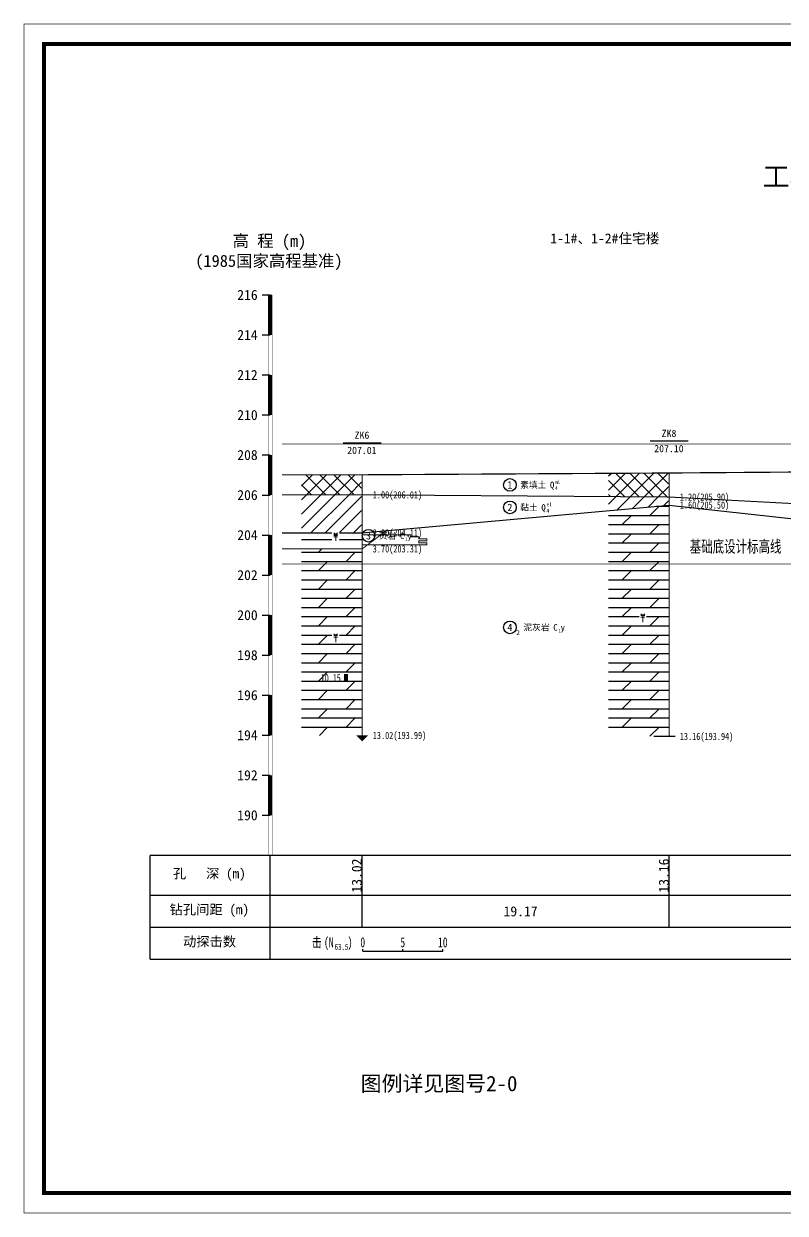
# Model space of a CAD drawing. Header units: millimetres. Extents: x -255 to 9196, y 129 to 426.
# Drawn here: x 2755.4 to 2945.6, y 129.3 to 426.4 of the extents above; entities that cross this region are included whole.
import ezdxf
from ezdxf.enums import TextEntityAlignment as Align

# ---------------------------------------------------------------- set-up
doc = ezdxf.new("R2010")
doc.units = ezdxf.units.MM
doc.linetypes.add('sx', pattern=[10, 5, 0, 5, 0])
for name, color, linetype in [('GiCAD_PouMian', 7, 'Continuous'), ('GICAD_QUYANG', 7, 'Continuous'), ('地质-原位曲线', 7, 'Continuous'), ('地质-图框', 7, 'Continuous'), ('地质-地层符号', 3, 'Continuous'), ('地质-地层线', 7, 'Continuous'), ('地质-地面线', 7, 'Continuous'), ('地质-填充花纹', 4, 'Continuous'), ('地质-文字', 7, 'Continuous'), ('地质-标注栏', 7, 'Continuous'), ('地质-水位线', 5, 'Continuous'), ('地质-钻孔', 7, 'Continuous')]:
    doc.layers.add(name, color=color, linetype=linetype)
doc.layers.add('不打印', color=7, linetype='Continuous', plot=False)
doc.styles.add('BG_ST', font='', dxfattribs={"width": 0.7})
doc.styles.add('LZ_FONTS_FS', font='simfang.ttf', dxfattribs={"width": 0.7})
doc.styles.add('LZ_PMT_LINE', font='', dxfattribs={"height": 2})
doc.styles.get("Standard").update_dxf_attribs({"font": 'simfang.ttf', "height": 2.5})
doc.styles.add('地层编号', font='', dxfattribs={"width": 0.7, "height": 1.85})
doc.styles.add('层底标注', font='', dxfattribs={"width": 0.7, "height": 1.8})
doc.styles.add('岩土名称', font='simfang.ttf', dxfattribs={"width": 0.7, "height": 1.55})
doc.styles.add('时代', font='', dxfattribs={"width": 0.7, "height": 1.6})
doc.styles.add('标注栏数据', font='simfang.ttf', dxfattribs={"width": 0.7, "height": 2.5})
doc.styles.add('标注栏项目', font='simfang.ttf', dxfattribs={"width": 0.7, "height": 3})
doc.styles.add('标题', font='simfang.ttf', dxfattribs={"width": 0.7, "height": 8})
doc.styles.add('钻孔标注', font='', dxfattribs={"width": 0.7, "height": 1.8})
doc.styles.add('高程系统', font='simfang.ttf', dxfattribs={"width": 0.7, "height": 3})
doc.styles.get('BG_ST').set_extended_font_data('SimSun')
doc.styles.get('LZ_PMT_LINE').set_extended_font_data('SimSun')
doc.styles.get('地层编号').set_extended_font_data('FangSong_GB2312')
doc.styles.get('层底标注').set_extended_font_data('FangSong_GB2312')
doc.styles.get('时代').set_extended_font_data('FangSong_GB2312')
doc.styles.get('钻孔标注').set_extended_font_data('FangSong_GB2312')
doc.linetypes.add('bzhjcx', pattern='A,0.001,[2,XX1.shx,S=1,R=0,X=1,Y=0],-2', length=2.001)
doc.linetypes.add('swx', pattern='A,7,-1.5,["●",LZ_PMT_LINE,S=0.05,R=0,X=0,Y=0],-1.5', length=10)
pattern_1 = [(0, (0, 0), (0, 2.3), []), (45, (0, 0), (4e-16, 4.5999997), [3.252691, -6.505382])]
pattern_2 = [(45, (0, 0), (-1.767767, 1.767767), [])]
pattern_3 = [(45, (0, 0), (-1.767767, 1.767767), []), (135, (0, 0), (-1.767767, -1.767767), [])]

# ---------------------------------------------------------------- blocks, each defined once
blk = doc.blocks.new('WipeoutBlock')
blk.add_wipeout([(0, 0), (0, 1), (1, 1), (1, 0)])
blk = doc.blocks.new('FHzhong.dwg')
at = {"color": 1, "lineweight": 0}
for p, q in [((1.06, 1.62), (0.57, 2.04)), ((0.57, 1.62), (1.53, 1.62)), ((0.57, 1.25), (1.53, 1.25)), ((1.05, 0), (1.05, 1.62)), ((1.06, 1.62), (1.53, 2.04))]:
    blk.add_line(p, q, dxfattribs=at)
blk = doc.blocks.new('FHqiang.dwg')
at = {"color": 1, "lineweight": 0}
for p, q in [((1.06, 1.62), (0.57, 2.04)), ((0.57, 1.62), (1.53, 1.62)), ((0.57, 1.32), (1.53, 1.32)), ((0.57, 1.02), (1.53, 1.02)), ((1.05, 0), (1.05, 1.62)), ((1.06, 1.62), (1.53, 2.04))]:
    blk.add_line(p, q, dxfattribs=at)
blk = doc.blocks.new('gkqy_yan.dwg不标1', base_point=(0, -1))
at = {"color": 1}
blk.add_solid([(-0.5, -2), (-0.5, 0), (0.5, -2), (0.5, 0)], dxfattribs=at)
blk = doc.blocks.new('zxdt')
blk.add_lwpolyline([(0, 0, 3, 0, 0), (0, -1.5, 0, 0, 0)], format="xyseb")

msp = doc.modelspace()

# ---------------------------------------------------------------- hatches: boundary and pattern name
at = {"layer": '地质-填充花纹', "linetype": 'Continuous'}
h = msp.add_hatch(dxfattribs=at)
h.set_pattern_fill('GKSTT', scale=0.5, style=0, pattern_type=2)
h.set_pattern_definition(pattern_3)
h.paths.add_polyline_path([(2839.77, 308.74), (2824.77, 308.74), (2824.77, 313.74), (2839.77, 313.74)])
h = msp.add_hatch(dxfattribs=at)
h.set_pattern_fill('GKSTT', scale=0.5, style=0, pattern_type=2)
h.set_pattern_definition(pattern_3)
h.paths.add_polyline_path([(2916.46, 308.19), (2901.46, 308.3), (2901.46, 314.1), (2916.46, 314.19)])
h = msp.add_hatch(dxfattribs=at)
h.set_pattern_fill('GKNXT', scale=0.5, style=0, pattern_type=2)
h.set_pattern_definition(pattern_2)
h.paths.add_polyline_path([(2839.77, 299.24), (2824.77, 299.24), (2824.77, 308.74), (2839.77, 308.74)])
h = msp.add_hatch(dxfattribs=at)
h.set_pattern_fill('GKNXT', scale=0.5, style=0, pattern_type=2)
h.set_pattern_definition(pattern_2)
h.paths.add_polyline_path([(2916.46, 308.19), (2916.46, 306.18), (2901.46, 304.82), (2901.46, 308.3)])
h = msp.add_hatch(dxfattribs=at)
h.set_pattern_fill('GKNHY1', scale=0.5, style=0, pattern_type=2)
h.set_pattern_definition(pattern_1)
h.paths.add_polyline_path([(2916.46, 248.39), (2901.46, 248.44), (2901.46, 304.82), (2916.46, 306.18)])
h = msp.add_hatch(dxfattribs=at)
h.set_pattern_fill('GKYY', scale=0.5, style=0, pattern_type=2)
h.set_pattern_definition([(0, (0, 0), (0, 2.4), [])])
h.paths.add_polyline_path([(2839.77, 295.24), (2824.77, 295.24), (2824.77, 299.24), (2839.77, 299.24)])
h = msp.add_hatch(dxfattribs=at)
h.set_pattern_fill('GKNHY1', scale=0.5, style=0, pattern_type=2)
h.set_pattern_definition(pattern_1)
h.paths.add_polyline_path([(2839.77, 248.64), (2824.77, 248.64), (2824.77, 295.24), (2839.77, 295.24)])

# ---------------------------------------------------------------- linework, layer by layer
at = {"color": 6, "linetype": 'swx', "const_width": 0.2, "flags": 128}
msp.add_lwpolyline([(2819.93, 291.44), (3134.06, 291.44)], dxfattribs=at)
at = {"layer": '地质-原位曲线', "color": 7, "linetype": 'Continuous'}
for p, q in [((2840.07, 194.69), (2840.07, 195.19)), ((2840.07, 194.69), (2860.07, 194.69)), ((2850.07, 194.69), (2850.07, 195.19)), ((2860.07, 194.69), (2860.07, 195.19))]:
    msp.add_line(p, q, dxfattribs=at)
at = {"layer": '地质-原位曲线', "color": 3, "linetype": 'Continuous', "const_width": 0.2, "flags": 128}
msp.add_lwpolyline([(2840.07, 298.74), (2852.07, 298.74), (2852.07, 298.24), (2854.07, 298.24), (2854.07, 297.74), (2856.07, 297.74), (2856.07, 297.24), (2854.07, 297.24), (2854.07, 296.74), (2856.07, 296.74), (2856.07, 296.24), (2840.07, 296.24)], dxfattribs=at)
at = {"layer": '地质-地层符号', "color": 7, "linetype": 'Continuous'}
for centre in [(2876.83, 311.22), (2876.83, 305.59), (2841.51, 298.51), (2876.83, 275.62)]:
    msp.add_ellipse(centre, major_axis=(0, 1.57), ratio=1, dxfattribs=at)
at = {"layer": '地质-地层线', "color": 4, "linetype": 'bzhjcx', "flags": 128}
msp.add_lwpolyline([(2819.92, 299.24), (2839.92, 299.24), (2916.61, 306.19), (2982.64, 298.94), (3045.43, 310.39), (3114.06, 327.79), (3134.06, 327.79)], dxfattribs=at)
at = {"layer": '地质-地层线', "color": 4, "const_width": 0.25, "flags": 128}
for points in [[(2819.92, 308.74), (2839.92, 308.74), (2916.61, 308.19), (2982.64, 304.69), (3022.51, 314.18)], [(2819.92, 295.24), (2839.92, 295.24), (2845.98, 299.79)]]:
    msp.add_lwpolyline(points, dxfattribs=at)
at = {"layer": '地质-地面线', "color": 3, "linetype": 'Continuous', "const_width": 0.3}
msp.add_lwpolyline([(2819.92, 313.74), (2839.92, 313.74), (2916.61, 314.19), (2982.64, 314.69), (3045.43, 313.89), (3114.06, 342.79), (3134.06, 342.79)], dxfattribs=at)
at = {"layer": '地质-标注栏', "color": 7, "linetype": 'Continuous', "const_width": 0.3}
for points in [[(2786.92, 218.69), (2786.92, 192.69)], [(2786.92, 192.69), (3144.06, 192.69)]]:
    msp.add_lwpolyline(points, dxfattribs=at)
at = {"layer": '地质-标注栏', "color": 7, "linetype": 'Continuous'}
for points in [[(2839.92, 208.69), (2839.92, 218.69)], [(2916.61, 208.69), (2916.61, 218.69)], [(2786.92, 208.69), (3144.06, 208.69)], [(2839.92, 200.69), (2839.92, 208.69)], [(2916.61, 200.69), (2916.61, 208.69)], [(2916.61, 200.69), (2916.61, 208.69)], [(2786.92, 200.69), (3144.06, 200.69)]]:
    msp.add_lwpolyline(points, dxfattribs=at)
at = {"layer": '地质-水位线', "color": 5, "linetype": 'swx', "const_width": 0.2, "flags": 128}
msp.add_lwpolyline([(2819.92, 321.44), (3134.06, 321.44)], dxfattribs=at)
at = {"layer": '地质-钻孔', "color": 7, "linetype": 'Continuous'}
for p, q in [((2835.18, 321.74), (2844.66, 321.74)), ((2911.87, 322.19), (2921.34, 322.19))]:
    msp.add_line(p, q, dxfattribs=at)
at = {"layer": '地质-钻孔', "color": 7, "linetype": 'sx', "const_width": 0.3, "flags": 128}
for points in [[(2839.92, 313.74), (2839.92, 248.64)], [(2916.61, 314.19), (2916.61, 248.39)]]:
    msp.add_lwpolyline(points, dxfattribs=at)
at = {"layer": '地质-钻孔', "color": 7, "linetype": 'Continuous', "const_width": 0.3, "flags": 128}
msp.add_lwpolyline([(2915.11, 248.39), (2918.11, 248.39)], dxfattribs=at)

# ---------------------------------------------------------------- block references
at = {"layer": 'GICAD_QUYANG', "linetype": 'Continuous'}
msp.add_blockref('gkqy_yan.dwg不标1', (2835.92, 262.99), dxfattribs=at)
at = {"layer": '地质-文字', "linetype": 'Continuous', "yscale": 140}
msp.add_blockref('WipeoutBlock', (2816.42, 218.69), dxfattribs=at)
at = {"layer": '地质-钻孔', "linetype": 'Continuous'}
msp.add_blockref('zxdt', (2839.92, 248.64), dxfattribs=at)

# ---------------------------------------------------------------- texts
at = {"color": 2, "style": 'LZ_FONTS_FS'}
msp.add_text('1-1#、1-2#住宅楼', height=2.5, dxfattribs=at).set_placement((2886.91, 371.55))
at = {"linetype": 'Continuous', "style": 'BG_ST', "width": 0.7}
msp.add_text('基础底设计标高线', height=3, dxfattribs=at).set_placement((2921.74, 293.44), align=Align.BOTTOM_LEFT)
msp.add_text('图例详见图号2-0', height=3.83).set_placement((2859.13, 159.75), align=Align.CENTER)
at = {"layer": 'GiCAD_PouMian', "color": 7, "style": '标题'}
msp.add_text('工程地质剖面图', height=5, dxfattribs=at).set_placement((2939.9, 385.77))
at = {"layer": 'GICAD_QUYANG', "color": 1, "linetype": 'Continuous', "width": 0.7}
msp.add_text('10.15', height=2, dxfattribs=at).set_placement((2829.58, 261.99))
at = {"layer": '地质-原位曲线', "color": 7, "linetype": 'Continuous', "style": '标注栏数据', "width": 0.7}
for s, height, p in [('击', 2.5, (2827.38, 195.69)), ('(N', 2.5, (2830.4, 195.69)), ('63.5', 1.5, (2833.03, 195.07)), (')', 2.5, (2836.33, 195.69))]:
    msp.add_text(s, height=height, dxfattribs=at).set_placement(p)
for s, p in [('0', (2840.07, 195.69)), ('5', (2850.07, 195.69)), ('10', (2860.07, 195.69))]:
    msp.add_text(s, height=2.5, dxfattribs=at).set_placement(p, align=Align.CENTER)
at = {"layer": '地质-地层符号', "color": 7, "linetype": 'Continuous'}
for s, height, style, p in [('1', 1.85, '地层编号', (2876.19, 310.29)), ('素填土', 1.55, '岩土名称', (2879.39, 310.44)), ('Q', 1.6, '时代', (2886.83, 310.42)), ('2', 1.85, '地层编号', (2876.19, 304.67)), ('黏土', 1.55, '岩土名称', (2879.39, 304.82)), ('Q', 1.6, '时代', (2884.68, 304.79)), ('3', 1.85, '地层编号', (2840.87, 297.59)), ('页岩', 1.55, '岩土名称', (2844.08, 297.74)), ('C', 1.6, '时代', (2849.37, 297.71)), ('y', 1.6, '时代', (2851.21, 297.71)), ('4', 1.85, '地层编号', (2876.19, 274.69)), ('泥灰岩', 1.55, '岩土名称', (2880.22, 274.84)), ('C', 1.6, '时代', (2887.66, 274.82)), ('2', 1.2, '地层编号', (2878.39, 273.69)), ('y', 1.6, '时代', (2889.5, 274.82))]:
    msp.add_text(s, height=height, dxfattribs=dict(at, style=style)).set_placement(p)
at = {"layer": '地质-地层符号', "color": 7, "linetype": 'Continuous', "style": '时代', "width": 0.8}
for s, p in [('ml', (2888.13, 311.48)), ('4', (2888.13, 309.92)), ('el', (2885.99, 305.86)), ('4', (2885.99, 304.29)), ('1', (2850.68, 297.21)), ('1', (2888.97, 274.32))]:
    msp.add_text(s, height=0.96, dxfattribs=at).set_placement(p)
at = {"layer": '地质-文字', "color": 7, "linetype": 'Continuous', "style": '高程系统'}
for s, p in [('高 程 (m)', (2807.58, 370.69)), ('(1985国家高程基准)', (2798.24, 365.69))]:
    msp.add_text(s, height=3, dxfattribs=at).set_placement(p)
at = {"layer": '地质-文字', "color": 7, "linetype": 'Continuous', "style": '层底标注', "width": 0.7}
for s, p in [('1.00(206.01)', (2842.57, 307.84)), ('1.20(205.90)', (2919.26, 307.29)), ('1.60(205.50)', (2919.26, 305.29)), ('2.90(204.11)', (2842.57, 298.34)), ('3.70(203.31)', (2842.57, 294.34)), ('13.02(193.99)', (2842.57, 247.74)), ('13.16(193.94)', (2919.26, 247.49))]:
    msp.add_text(s, height=1.8, dxfattribs=at).set_placement(p)
at = {"layer": '地质-标注栏', "color": 7, "linetype": 'Continuous', "style": '标注栏数据'}
for s, p in [('13.02', (2839.82, 209.37)), ('13.16', (2916.51, 209.37))]:
    msp.add_text(s, height=2.5, rotation=90, dxfattribs=at).set_placement(p)
at = {"layer": '地质-标注栏', "color": 7, "linetype": 'Continuous', "style": '标注栏项目'}
for s, p in [('孔   深 (m)', (2792.67, 212.19)), ('钻孔间距 (m)', (2791.83, 203.19)), ('动探击数', (2795.19, 195.19))]:
    msp.add_text(s, height=2.43, dxfattribs=at).set_placement(p, align=Align.BOTTOM_LEFT)
at = {"layer": '地质-标注栏', "color": 7, "linetype": 'Continuous', "style": '标注栏数据'}
msp.add_text('19.17', height=2.5, dxfattribs=at).set_placement((2875.24, 203.44))
at = {"layer": '地质-钻孔', "color": 7, "linetype": 'Continuous', "style": '钻孔标注'}
for s, p in [('ZK6', (2838.05, 322.74)), ('ZK8', (2914.74, 323.19)), ('207.10', (2912.87, 319.39)), ('207.01', (2836.18, 318.94))]:
    msp.add_text(s, height=1.8, dxfattribs=at).set_placement(p)

# ---------------------------------------------------------------- next in the draw order: linework, layer by layer
at = {"layer": '地质-文字', "color": 0, "linetype": 'Continuous'}
for p, q in [((2814.92, 358.69), (2816.92, 358.69)), ((2814.92, 348.69), (2816.92, 348.69)), ((2814.92, 338.69), (2816.92, 338.69)), ((2814.92, 328.69), (2816.92, 328.69)), ((2814.92, 318.69), (2816.92, 318.69)), ((2814.92, 308.69), (2816.92, 308.69)), ((2814.92, 298.69), (2816.92, 298.69)), ((2814.92, 288.69), (2816.92, 288.69)), ((2814.92, 278.69), (2816.92, 278.69)), ((2814.92, 268.69), (2816.92, 268.69)), ((2814.92, 258.69), (2816.92, 258.69)), ((2814.92, 248.69), (2816.92, 248.69)), ((2814.92, 238.69), (2816.92, 238.69)), ((2814.92, 228.69), (2816.92, 228.69))]:
    msp.add_line(p, q, dxfattribs=at)
at = {"layer": '地质-文字', "color": 0, "linetype": 'Continuous', "flags": 128}
for points, const_width in [([(2816.42, 358.69), (2817.42, 358.69)], 0.1), ([(2816.42, 358.69), (2816.42, 218.69)], 0.1), ([(2816.92, 358.69), (2816.92, 348.69)], 1), ([(2817.42, 358.69), (2817.42, 218.69)], 0.1), ([(2816.92, 338.69), (2816.92, 328.69)], 1), ([(2816.92, 318.69), (2816.92, 308.69)], 1), ([(2816.92, 298.69), (2816.92, 288.69)], 1), ([(2816.92, 278.69), (2816.92, 268.69)], 1), ([(2816.92, 258.69), (2816.92, 248.69)], 1), ([(2816.92, 238.69), (2816.92, 228.69)], 1), ([(2816.92, 218.69), (2816.92, 218.69)], 1)]:
    msp.add_lwpolyline(points, dxfattribs=dict(at, const_width=const_width))
at = {"layer": '地质-标注栏', "color": 7, "linetype": 'Continuous', "const_width": 0.3}
for points in [[(2786.92, 218.69), (3144.06, 218.69)], [(2816.92, 218.69), (2816.92, 192.69)]]:
    msp.add_lwpolyline(points, dxfattribs=at)

# ---------------------------------------------------------------- next in the draw order: block references
at = {"layer": '地质-填充花纹', "linetype": 'Continuous', "xscale": 1.762031016556466, "yscale": 2.838761826268114}
for p in [(2832.43, 296.84), (2909.12, 276.56), (2832.43, 271.54)]:
    msp.add_blockref('WipeoutBlock', p, dxfattribs=at)

# ---------------------------------------------------------------- next in the draw order: block references
at = {"layer": '地质-填充花纹', "linetype": 'Continuous'}
for name, p in [('FHqiang.dwg', (2832.27, 297.24)), ('FHzhong.dwg', (2908.96, 276.96)), ('FHzhong.dwg', (2832.27, 271.94))]:
    msp.add_blockref(name, p, dxfattribs=at)
at = {"layer": '地质-文字', "linetype": 'Continuous', "xscale": 5.589189189189165}
for p, yscale in [((2808.73, 357.44), 2.778378378378386), ((2808.73, 347.44), 2.724324324324323), ((2808.73, 337.44), 2.724324324324323), ((2808.73, 327.44), 2.778378378378386), ((2808.73, 317.44), 2.778378378378386), ((2808.73, 307.44), 2.778378378378386), ((2808.73, 297.44), 2.778378378378386), ((2808.73, 287.44), 2.778378378378386), ((2808.73, 277.44), 2.778378378378386), ((2808.73, 267.44), 2.778378378378386), ((2808.73, 257.44), 2.778378378378386), ((2808.73, 247.44), 2.778378378378386), ((2808.73, 237.44), 2.778378378378386), ((2808.73, 227.44), 2.778378378378386)]:
    msp.add_blockref('WipeoutBlock', p, dxfattribs=dict(at, yscale=yscale))

# ---------------------------------------------------------------- next in the draw order: linework, layer by layer
at = {"layer": '不打印', "linetype": 'Continuous', "const_width": 0.15}
msp.add_lwpolyline([(2755.49, 129.34), (3175.49, 129.34), (3175.49, 426.34), (2755.49, 426.34), (2755.49, 129.34)], dxfattribs=at)
at = {"layer": '地质-图框', "linetype": 'Continuous', "const_width": 1}
msp.add_lwpolyline([(2760.49, 134.34), (3170.49, 134.34), (3170.49, 421.34), (2760.49, 421.34), (2760.49, 134.34), (3170.49, 134.34)], dxfattribs=at)

# ---------------------------------------------------------------- next in the draw order: texts
at = {"layer": '地质-文字', "color": 7, "linetype": 'Continuous', "style": '高程系统'}
for s, p in [('216', (2808.73, 357.44)), ('214', (2808.73, 347.44)), ('212', (2808.73, 337.44)), ('210', (2808.73, 327.44)), ('208', (2808.73, 317.44)), ('206', (2808.73, 307.44)), ('204', (2808.73, 297.44)), ('202', (2808.73, 287.44)), ('200', (2808.73, 277.44)), ('198', (2808.73, 267.44)), ('196', (2808.73, 257.44)), ('194', (2808.73, 247.44)), ('192', (2808.73, 237.44)), ('190', (2808.73, 227.44))]:
    msp.add_text(s, height=2.5, dxfattribs=at).set_placement(p)

doc.saveas('drawing.dxf')
